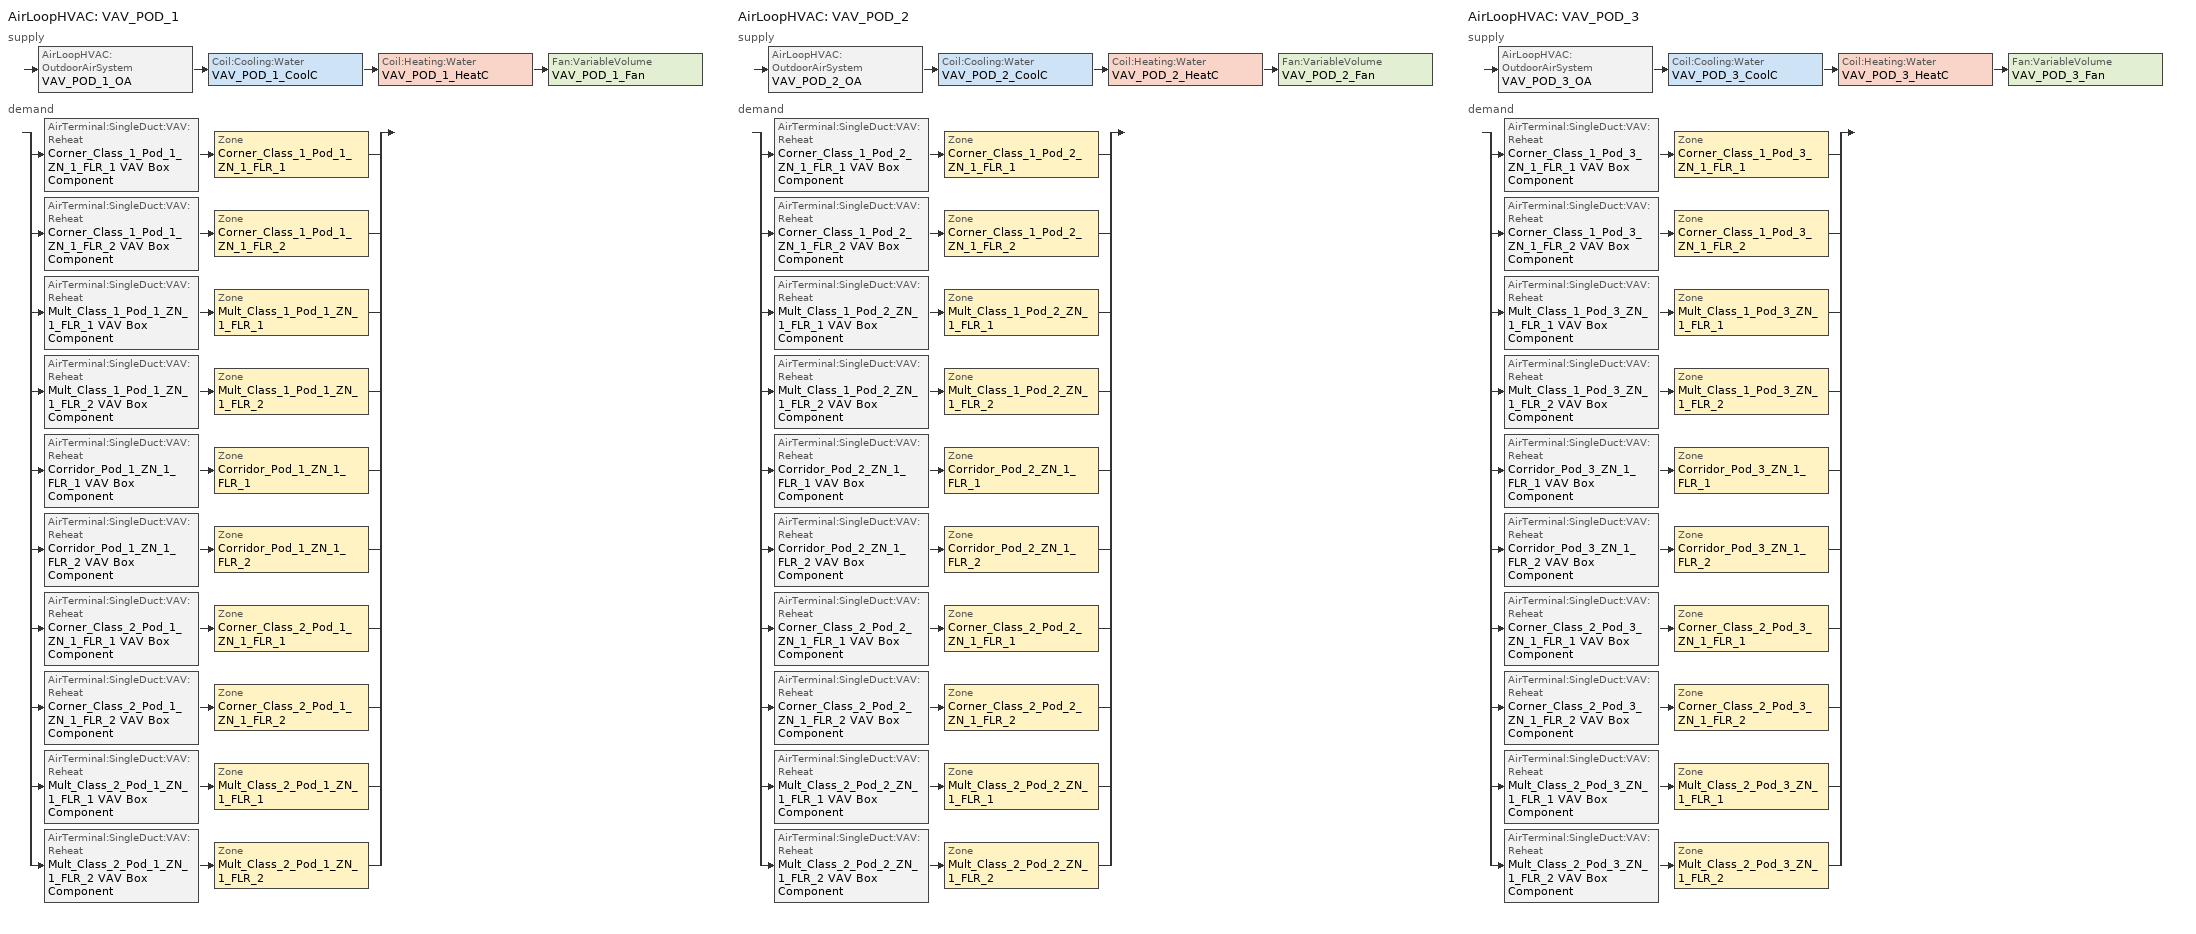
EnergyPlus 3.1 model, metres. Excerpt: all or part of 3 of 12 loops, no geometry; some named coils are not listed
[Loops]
AirLoopHVAC 'VAV_POD_1'
 supply: AirLoopHVAC:OutdoorAirSystem 'VAV_POD_1_OA' > Coil:Cooling:Water 'VAV_POD_1_CoolC' > Coil:Heating:Water 'VAV_POD_1_HeatC' > Fan:VariableVolume 'VAV_POD_1_Fan'
 demand: split
  | AirTerminal:SingleDuct:VAV:Reheat 'Corner_Class_1_Pod_1_ZN_1_FLR_1 VAV Box Component' > Zone 'Corner_Class_1_Pod_1_ZN_1_FLR_1'
  | AirTerminal:SingleDuct:VAV:Reheat 'Corner_Class_1_Pod_1_ZN_1_FLR_2 VAV Box Component' > Zone 'Corner_Class_1_Pod_1_ZN_1_FLR_2'
  | AirTerminal:SingleDuct:VAV:Reheat 'Mult_Class_1_Pod_1_ZN_1_FLR_1 VAV Box Component' > Zone 'Mult_Class_1_Pod_1_ZN_1_FLR_1'
  | AirTerminal:SingleDuct:VAV:Reheat 'Mult_Class_1_Pod_1_ZN_1_FLR_2 VAV Box Component' > Zone 'Mult_Class_1_Pod_1_ZN_1_FLR_2'
  | AirTerminal:SingleDuct:VAV:Reheat 'Corridor_Pod_1_ZN_1_FLR_1 VAV Box Component' > Zone 'Corridor_Pod_1_ZN_1_FLR_1'
  | AirTerminal:SingleDuct:VAV:Reheat 'Corridor_Pod_1_ZN_1_FLR_2 VAV Box Component' > Zone 'Corridor_Pod_1_ZN_1_FLR_2'
  | AirTerminal:SingleDuct:VAV:Reheat 'Corner_Class_2_Pod_1_ZN_1_FLR_1 VAV Box Component' > Zone 'Corner_Class_2_Pod_1_ZN_1_FLR_1'
  | AirTerminal:SingleDuct:VAV:Reheat 'Corner_Class_2_Pod_1_ZN_1_FLR_2 VAV Box Component' > Zone 'Corner_Class_2_Pod_1_ZN_1_FLR_2'
  | AirTerminal:SingleDuct:VAV:Reheat 'Mult_Class_2_Pod_1_ZN_1_FLR_1 VAV Box Component' > Zone 'Mult_Class_2_Pod_1_ZN_1_FLR_1'
  | AirTerminal:SingleDuct:VAV:Reheat 'Mult_Class_2_Pod_1_ZN_1_FLR_2 VAV Box Component' > Zone 'Mult_Class_2_Pod_1_ZN_1_FLR_2'
AirLoopHVAC 'VAV_POD_2'
 supply: AirLoopHVAC:OutdoorAirSystem 'VAV_POD_2_OA' > Coil:Cooling:Water 'VAV_POD_2_CoolC' > Coil:Heating:Water 'VAV_POD_2_HeatC' > Fan:VariableVolume 'VAV_POD_2_Fan'
 demand: split
  | AirTerminal:SingleDuct:VAV:Reheat 'Corner_Class_1_Pod_2_ZN_1_FLR_1 VAV Box Component' > Zone 'Corner_Class_1_Pod_2_ZN_1_FLR_1'
  | AirTerminal:SingleDuct:VAV:Reheat 'Corner_Class_1_Pod_2_ZN_1_FLR_2 VAV Box Component' > Zone 'Corner_Class_1_Pod_2_ZN_1_FLR_2'
  | AirTerminal:SingleDuct:VAV:Reheat 'Mult_Class_1_Pod_2_ZN_1_FLR_1 VAV Box Component' > Zone 'Mult_Class_1_Pod_2_ZN_1_FLR_1'
  | AirTerminal:SingleDuct:VAV:Reheat 'Mult_Class_1_Pod_2_ZN_1_FLR_2 VAV Box Component' > Zone 'Mult_Class_1_Pod_2_ZN_1_FLR_2'
  | AirTerminal:SingleDuct:VAV:Reheat 'Corridor_Pod_2_ZN_1_FLR_1 VAV Box Component' > Zone 'Corridor_Pod_2_ZN_1_FLR_1'
  | AirTerminal:SingleDuct:VAV:Reheat 'Corridor_Pod_2_ZN_1_FLR_2 VAV Box Component' > Zone 'Corridor_Pod_2_ZN_1_FLR_2'
  | AirTerminal:SingleDuct:VAV:Reheat 'Corner_Class_2_Pod_2_ZN_1_FLR_1 VAV Box Component' > Zone 'Corner_Class_2_Pod_2_ZN_1_FLR_1'
  | AirTerminal:SingleDuct:VAV:Reheat 'Corner_Class_2_Pod_2_ZN_1_FLR_2 VAV Box Component' > Zone 'Corner_Class_2_Pod_2_ZN_1_FLR_2'
  | AirTerminal:SingleDuct:VAV:Reheat 'Mult_Class_2_Pod_2_ZN_1_FLR_1 VAV Box Component' > Zone 'Mult_Class_2_Pod_2_ZN_1_FLR_1'
  | AirTerminal:SingleDuct:VAV:Reheat 'Mult_Class_2_Pod_2_ZN_1_FLR_2 VAV Box Component' > Zone 'Mult_Class_2_Pod_2_ZN_1_FLR_2'
AirLoopHVAC 'VAV_POD_3'
 supply: AirLoopHVAC:OutdoorAirSystem 'VAV_POD_3_OA' > Coil:Cooling:Water 'VAV_POD_3_CoolC' > Coil:Heating:Water 'VAV_POD_3_HeatC' > Fan:VariableVolume 'VAV_POD_3_Fan'
 demand: split
  | AirTerminal:SingleDuct:VAV:Reheat 'Corner_Class_1_Pod_3_ZN_1_FLR_1 VAV Box Component' > Zone 'Corner_Class_1_Pod_3_ZN_1_FLR_1'
  | AirTerminal:SingleDuct:VAV:Reheat 'Corner_Class_1_Pod_3_ZN_1_FLR_2 VAV Box Component' > Zone 'Corner_Class_1_Pod_3_ZN_1_FLR_2'
  | AirTerminal:SingleDuct:VAV:Reheat 'Mult_Class_1_Pod_3_ZN_1_FLR_1 VAV Box Component' > Zone 'Mult_Class_1_Pod_3_ZN_1_FLR_1'
  | AirTerminal:SingleDuct:VAV:Reheat 'Mult_Class_1_Pod_3_ZN_1_FLR_2 VAV Box Component' > Zone 'Mult_Class_1_Pod_3_ZN_1_FLR_2'
  | AirTerminal:SingleDuct:VAV:Reheat 'Corridor_Pod_3_ZN_1_FLR_1 VAV Box Component' > Zone 'Corridor_Pod_3_ZN_1_FLR_1'
  | AirTerminal:SingleDuct:VAV:Reheat 'Corridor_Pod_3_ZN_1_FLR_2 VAV Box Component' > Zone 'Corridor_Pod_3_ZN_1_FLR_2'
  | AirTerminal:SingleDuct:VAV:Reheat 'Corner_Class_2_Pod_3_ZN_1_FLR_1 VAV Box Component' > Zone 'Corner_Class_2_Pod_3_ZN_1_FLR_1'
  | AirTerminal:SingleDuct:VAV:Reheat 'Corner_Class_2_Pod_3_ZN_1_FLR_2 VAV Box Component' > Zone 'Corner_Class_2_Pod_3_ZN_1_FLR_2'
  | AirTerminal:SingleDuct:VAV:Reheat 'Mult_Class_2_Pod_3_ZN_1_FLR_1 VAV Box Component' > Zone 'Mult_Class_2_Pod_3_ZN_1_FLR_1'
  | AirTerminal:SingleDuct:VAV:Reheat 'Mult_Class_2_Pod_3_ZN_1_FLR_2 VAV Box Component' > Zone 'Mult_Class_2_Pod_3_ZN_1_FLR_2'
[ComponentCost:LineItem]
Name | Line Item Type | Item | Cost per Each | Quantity | Cost per Unit of Output Capacity
Infiltration:Corner_Class_1_Pod_1_ZN_1_FLR_1 | General | Corner_Class_1_Pod_1_ZN_1_FLR_1 | 1 | 0.0242
People:Corner_Class_1_Pod_1_ZN_1_FLR_1 | General | Corner_Class_1_Pod_1_ZN_1_FLR_1 | 1 | 24.75
LIGHTING EQUIP:Corner_Class_1_Pod_1_ZN_1_FLR_1 | Lights | Corner_Class_1_Pod_1_ZN_1_FLR_1 |  |  | 1
ElectricEquipment:Corner_Class_1_Pod_1_ZN_1_FLR_1:PlugMisc | General | Corner_Class_1_Pod_1_ZN_1_FLR_1 | 1 | 0.99
Infiltration:Corner_Class_1_Pod_1_ZN_1_FLR_2 | General | Corner_Class_1_Pod_1_ZN_1_FLR_2 | 1 | 0.0539
People:Corner_Class_1_Pod_1_ZN_1_FLR_2 | General | Corner_Class_1_Pod_1_ZN_1_FLR_2 | 1 | 24.75
LIGHTING EQUIP:Corner_Class_1_Pod_1_ZN_1_FLR_2 | Lights | Corner_Class_1_Pod_1_ZN_1_FLR_2 |  |  | 1
ElectricEquipment:Corner_Class_1_Pod_1_ZN_1_FLR_2:PlugMisc | General | Corner_Class_1_Pod_1_ZN_1_FLR_2 | 1 | 0.99
Infiltration:Mult_Class_1_Pod_1_ZN_1_FLR_1 | General | Mult_Class_1_Pod_1_ZN_1_FLR_1 | 1 | 0.0636
People:Mult_Class_1_Pod_1_ZN_1_FLR_1 | General | Mult_Class_1_Pod_1_ZN_1_FLR_1 | 1 | 119.25
LIGHTING EQUIP:Mult_Class_1_Pod_1_ZN_1_FLR_1 | Lights | Mult_Class_1_Pod_1_ZN_1_FLR_1 |  |  | 1
ElectricEquipment:Mult_Class_1_Pod_1_ZN_1_FLR_1:PlugMisc | General | Mult_Class_1_Pod_1_ZN_1_FLR_1 | 1 | 4.77
Infiltration:Mult_Class_1_Pod_1_ZN_1_FLR_2 | General | Mult_Class_1_Pod_1_ZN_1_FLR_2 | 1 | 0.2067
People:Mult_Class_1_Pod_1_ZN_1_FLR_2 | General | Mult_Class_1_Pod_1_ZN_1_FLR_2 | 1 | 119.25
LIGHTING EQUIP:Mult_Class_1_Pod_1_ZN_1_FLR_2 | Lights | Mult_Class_1_Pod_1_ZN_1_FLR_2 |  |  | 1
ElectricEquipment:Mult_Class_1_Pod_1_ZN_1_FLR_2:PlugMisc | General | Mult_Class_1_Pod_1_ZN_1_FLR_2 | 1 | 4.77
Infiltration:Corridor_Pod_1_ZN_1_FLR_1 | General | Corridor_Pod_1_ZN_1_FLR_1 | 1 | 0.0071
People:Corridor_Pod_1_ZN_1_FLR_1 | General | Corridor_Pod_1_ZN_1_FLR_1 | 1 | 32
LIGHTING EQUIP:Corridor_Pod_1_ZN_1_FLR_1 | Lights | Corridor_Pod_1_ZN_1_FLR_1 |  |  | 1
ElectricEquipment:Corridor_Pod_1_ZN_1_FLR_1:PlugMisc | General | Corridor_Pod_1_ZN_1_FLR_1 | 1 | 1.28
Infiltration:Corridor_Pod_1_ZN_1_FLR_2 | General | Corridor_Pod_1_ZN_1_FLR_2 | 1 | 0.1031
People:Corridor_Pod_1_ZN_1_FLR_2 | General | Corridor_Pod_1_ZN_1_FLR_2 | 1 | 32
LIGHTING EQUIP:Corridor_Pod_1_ZN_1_FLR_2 | Lights | Corridor_Pod_1_ZN_1_FLR_2 |  |  | 1
ElectricEquipment:Corridor_Pod_1_ZN_1_FLR_2:PlugMisc | General | Corridor_Pod_1_ZN_1_FLR_2 | 1 | 1.28
Infiltration:Corner_Class_2_Pod_1_ZN_1_FLR_1 | General | Corner_Class_2_Pod_1_ZN_1_FLR_1 | 1 | 0.0242
People:Corner_Class_2_Pod_1_ZN_1_FLR_1 | General | Corner_Class_2_Pod_1_ZN_1_FLR_1 | 1 | 24.75
LIGHTING EQUIP:Corner_Class_2_Pod_1_ZN_1_FLR_1 | Lights | Corner_Class_2_Pod_1_ZN_1_FLR_1 |  |  | 1
ElectricEquipment:Corner_Class_2_Pod_1_ZN_1_FLR_1:PlugMisc | General | Corner_Class_2_Pod_1_ZN_1_FLR_1 | 1 | 0.99
Infiltration:Corner_Class_2_Pod_1_ZN_1_FLR_2 | General | Corner_Class_2_Pod_1_ZN_1_FLR_2 | 1 | 0.0539
People:Corner_Class_2_Pod_1_ZN_1_FLR_2 | General | Corner_Class_2_Pod_1_ZN_1_FLR_2 | 1 | 24.75
LIGHTING EQUIP:Corner_Class_2_Pod_1_ZN_1_FLR_2 | Lights | Corner_Class_2_Pod_1_ZN_1_FLR_2 |  |  | 1
ElectricEquipment:Corner_Class_2_Pod_1_ZN_1_FLR_2:PlugMisc | General | Corner_Class_2_Pod_1_ZN_1_FLR_2 | 1 | 0.99
Infiltration:Mult_Class_2_Pod_1_ZN_1_FLR_1 | General | Mult_Class_2_Pod_1_ZN_1_FLR_1 | 1 | 0.0636
People:Mult_Class_2_Pod_1_ZN_1_FLR_1 | General | Mult_Class_2_Pod_1_ZN_1_FLR_1 | 1 | 119.25
LIGHTING EQUIP:Mult_Class_2_Pod_1_ZN_1_FLR_1 | Lights | Mult_Class_2_Pod_1_ZN_1_FLR_1 |  |  | 1
ElectricEquipment:Mult_Class_2_Pod_1_ZN_1_FLR_1:PlugMisc | General | Mult_Class_2_Pod_1_ZN_1_FLR_1 | 1 | 4.77
Infiltration:Mult_Class_2_Pod_1_ZN_1_FLR_2 | General | Mult_Class_2_Pod_1_ZN_1_FLR_2 | 1 | 0.2067
People:Mult_Class_2_Pod_1_ZN_1_FLR_2 | General | Mult_Class_2_Pod_1_ZN_1_FLR_2 | 1 | 119.25
LIGHTING EQUIP:Mult_Class_2_Pod_1_ZN_1_FLR_2 | Lights | Mult_Class_2_Pod_1_ZN_1_FLR_2 |  |  | 1
ElectricEquipment:Mult_Class_2_Pod_1_ZN_1_FLR_2:PlugMisc | General | Mult_Class_2_Pod_1_ZN_1_FLR_2 | 1 | 4.77
Infiltration:Corner_Class_1_Pod_2_ZN_1_FLR_1 | General | Corner_Class_1_Pod_2_ZN_1_FLR_1 | 1 | 0.0242
People:Corner_Class_1_Pod_2_ZN_1_FLR_1 | General | Corner_Class_1_Pod_2_ZN_1_FLR_1 | 1 | 24.75
LIGHTING EQUIP:Corner_Class_1_Pod_2_ZN_1_FLR_1 | Lights | Corner_Class_1_Pod_2_ZN_1_FLR_1 |  |  | 1
ElectricEquipment:Corner_Class_1_Pod_2_ZN_1_FLR_1:PlugMisc | General | Corner_Class_1_Pod_2_ZN_1_FLR_1 | 1 | 0.99
Infiltration:Corner_Class_1_Pod_2_ZN_1_FLR_2 | General | Corner_Class_1_Pod_2_ZN_1_FLR_2 | 1 | 0.0539
People:Corner_Class_1_Pod_2_ZN_1_FLR_2 | General | Corner_Class_1_Pod_2_ZN_1_FLR_2 | 1 | 24.75
LIGHTING EQUIP:Corner_Class_1_Pod_2_ZN_1_FLR_2 | Lights | Corner_Class_1_Pod_2_ZN_1_FLR_2 |  |  | 1
ElectricEquipment:Corner_Class_1_Pod_2_ZN_1_FLR_2:PlugMisc | General | Corner_Class_1_Pod_2_ZN_1_FLR_2 | 1 | 0.99
Infiltration:Mult_Class_1_Pod_2_ZN_1_FLR_1 | General | Mult_Class_1_Pod_2_ZN_1_FLR_1 | 1 | 0.0636
People:Mult_Class_1_Pod_2_ZN_1_FLR_1 | General | Mult_Class_1_Pod_2_ZN_1_FLR_1 | 1 | 119.25
LIGHTING EQUIP:Mult_Class_1_Pod_2_ZN_1_FLR_1 | Lights | Mult_Class_1_Pod_2_ZN_1_FLR_1 |  |  | 1
ElectricEquipment:Mult_Class_1_Pod_2_ZN_1_FLR_1:PlugMisc | General | Mult_Class_1_Pod_2_ZN_1_FLR_1 | 1 | 4.77
Infiltration:Mult_Class_1_Pod_2_ZN_1_FLR_2 | General | Mult_Class_1_Pod_2_ZN_1_FLR_2 | 1 | 0.2067
People:Mult_Class_1_Pod_2_ZN_1_FLR_2 | General | Mult_Class_1_Pod_2_ZN_1_FLR_2 | 1 | 119.25
LIGHTING EQUIP:Mult_Class_1_Pod_2_ZN_1_FLR_2 | Lights | Mult_Class_1_Pod_2_ZN_1_FLR_2 |  |  | 1
ElectricEquipment:Mult_Class_1_Pod_2_ZN_1_FLR_2:PlugMisc | General | Mult_Class_1_Pod_2_ZN_1_FLR_2 | 1 | 4.77
Infiltration:Corridor_Pod_2_ZN_1_FLR_1 | General | Corridor_Pod_2_ZN_1_FLR_1 | 1 | 0.0071
People:Corridor_Pod_2_ZN_1_FLR_1 | General | Corridor_Pod_2_ZN_1_FLR_1 | 1 | 32
LIGHTING EQUIP:Corridor_Pod_2_ZN_1_FLR_1 | Lights | Corridor_Pod_2_ZN_1_FLR_1 |  |  | 1
ElectricEquipment:Corridor_Pod_2_ZN_1_FLR_1:PlugMisc | General | Corridor_Pod_2_ZN_1_FLR_1 | 1 | 1.28
Infiltration:Corridor_Pod_2_ZN_1_FLR_2 | General | Corridor_Pod_2_ZN_1_FLR_2 | 1 | 0.1031
People:Corridor_Pod_2_ZN_1_FLR_2 | General | Corridor_Pod_2_ZN_1_FLR_2 | 1 | 32
LIGHTING EQUIP:Corridor_Pod_2_ZN_1_FLR_2 | Lights | Corridor_Pod_2_ZN_1_FLR_2 |  |  | 1
ElectricEquipment:Corridor_Pod_2_ZN_1_FLR_2:PlugMisc | General | Corridor_Pod_2_ZN_1_FLR_2 | 1 | 1.28
Infiltration:Corner_Class_2_Pod_2_ZN_1_FLR_1 | General | Corner_Class_2_Pod_2_ZN_1_FLR_1 | 1 | 0.0242
People:Corner_Class_2_Pod_2_ZN_1_FLR_1 | General | Corner_Class_2_Pod_2_ZN_1_FLR_1 | 1 | 24.75
LIGHTING EQUIP:Corner_Class_2_Pod_2_ZN_1_FLR_1 | Lights | Corner_Class_2_Pod_2_ZN_1_FLR_1 |  |  | 1
ElectricEquipment:Corner_Class_2_Pod_2_ZN_1_FLR_1:PlugMisc | General | Corner_Class_2_Pod_2_ZN_1_FLR_1 | 1 | 0.99
Infiltration:Corner_Class_2_Pod_2_ZN_1_FLR_2 | General | Corner_Class_2_Pod_2_ZN_1_FLR_2 | 1 | 0.0539
People:Corner_Class_2_Pod_2_ZN_1_FLR_2 | General | Corner_Class_2_Pod_2_ZN_1_FLR_2 | 1 | 24.75
LIGHTING EQUIP:Corner_Class_2_Pod_2_ZN_1_FLR_2 | Lights | Corner_Class_2_Pod_2_ZN_1_FLR_2 |  |  | 1
ElectricEquipment:Corner_Class_2_Pod_2_ZN_1_FLR_2:PlugMisc | General | Corner_Class_2_Pod_2_ZN_1_FLR_2 | 1 | 0.99
Infiltration:Mult_Class_2_Pod_2_ZN_1_FLR_1 | General | Mult_Class_2_Pod_2_ZN_1_FLR_1 | 1 | 0.0636
People:Mult_Class_2_Pod_2_ZN_1_FLR_1 | General | Mult_Class_2_Pod_2_ZN_1_FLR_1 | 1 | 119.25
LIGHTING EQUIP:Mult_Class_2_Pod_2_ZN_1_FLR_1 | Lights | Mult_Class_2_Pod_2_ZN_1_FLR_1 |  |  | 1
ElectricEquipment:Mult_Class_2_Pod_2_ZN_1_FLR_1:PlugMisc | General | Mult_Class_2_Pod_2_ZN_1_FLR_1 | 1 | 4.77
Infiltration:Mult_Class_2_Pod_2_ZN_1_FLR_2 | General | Mult_Class_2_Pod_2_ZN_1_FLR_2 | 1 | 0.2067
People:Mult_Class_2_Pod_2_ZN_1_FLR_2 | General | Mult_Class_2_Pod_2_ZN_1_FLR_2 | 1 | 119.25
LIGHTING EQUIP:Mult_Class_2_Pod_2_ZN_1_FLR_2 | Lights | Mult_Class_2_Pod_2_ZN_1_FLR_2 |  |  | 1
ElectricEquipment:Mult_Class_2_Pod_2_ZN_1_FLR_2:PlugMisc | General | Mult_Class_2_Pod_2_ZN_1_FLR_2 | 1 | 4.77
Infiltration:Corner_Class_1_Pod_3_ZN_1_FLR_1 | General | Corner_Class_1_Pod_3_ZN_1_FLR_1 | 1 | 0.0242
People:Corner_Class_1_Pod_3_ZN_1_FLR_1 | General | Corner_Class_1_Pod_3_ZN_1_FLR_1 | 1 | 24.75
LIGHTING EQUIP:Corner_Class_1_Pod_3_ZN_1_FLR_1 | Lights | Corner_Class_1_Pod_3_ZN_1_FLR_1 |  |  | 1
ElectricEquipment:Corner_Class_1_Pod_3_ZN_1_FLR_1:PlugMisc | General | Corner_Class_1_Pod_3_ZN_1_FLR_1 | 1 | 0.99
Infiltration:Corner_Class_1_Pod_3_ZN_1_FLR_2 | General | Corner_Class_1_Pod_3_ZN_1_FLR_2 | 1 | 0.0539
People:Corner_Class_1_Pod_3_ZN_1_FLR_2 | General | Corner_Class_1_Pod_3_ZN_1_FLR_2 | 1 | 24.75
LIGHTING EQUIP:Corner_Class_1_Pod_3_ZN_1_FLR_2 | Lights | Corner_Class_1_Pod_3_ZN_1_FLR_2 |  |  | 1
ElectricEquipment:Corner_Class_1_Pod_3_ZN_1_FLR_2:PlugMisc | General | Corner_Class_1_Pod_3_ZN_1_FLR_2 | 1 | 0.99
Infiltration:Mult_Class_1_Pod_3_ZN_1_FLR_1 | General | Mult_Class_1_Pod_3_ZN_1_FLR_1 | 1 | 0.0636
People:Mult_Class_1_Pod_3_ZN_1_FLR_1 | General | Mult_Class_1_Pod_3_ZN_1_FLR_1 | 1 | 119.25
LIGHTING EQUIP:Mult_Class_1_Pod_3_ZN_1_FLR_1 | Lights | Mult_Class_1_Pod_3_ZN_1_FLR_1 |  |  | 1
ElectricEquipment:Mult_Class_1_Pod_3_ZN_1_FLR_1:PlugMisc | General | Mult_Class_1_Pod_3_ZN_1_FLR_1 | 1 | 4.77
Infiltration:Mult_Class_1_Pod_3_ZN_1_FLR_2 | General | Mult_Class_1_Pod_3_ZN_1_FLR_2 | 1 | 0.2067
People:Mult_Class_1_Pod_3_ZN_1_FLR_2 | General | Mult_Class_1_Pod_3_ZN_1_FLR_2 | 1 | 119.25
LIGHTING EQUIP:Mult_Class_1_Pod_3_ZN_1_FLR_2 | Lights | Mult_Class_1_Pod_3_ZN_1_FLR_2 |  |  | 1
ElectricEquipment:Mult_Class_1_Pod_3_ZN_1_FLR_2:PlugMisc | General | Mult_Class_1_Pod_3_ZN_1_FLR_2 | 1 | 9.54
Infiltration:Corridor_Pod_3_ZN_1_FLR_1 | General | Corridor_Pod_3_ZN_1_FLR_1 | 1 | 0.0071
People:Corridor_Pod_3_ZN_1_FLR_1 | General | Corridor_Pod_3_ZN_1_FLR_1 | 1 | 32
LIGHTING EQUIP:Corridor_Pod_3_ZN_1_FLR_1 | Lights | Corridor_Pod_3_ZN_1_FLR_1 |  |  | 1
ElectricEquipment:Corridor_Pod_3_ZN_1_FLR_1:PlugMisc | General | Corridor_Pod_3_ZN_1_FLR_1 | 1 | 1.28
Infiltration:Corridor_Pod_3_ZN_1_FLR_2 | General | Corridor_Pod_3_ZN_1_FLR_2 | 1 | 0.1031
People:Corridor_Pod_3_ZN_1_FLR_2 | General | Corridor_Pod_3_ZN_1_FLR_2 | 1 | 32
LIGHTING EQUIP:Corridor_Pod_3_ZN_1_FLR_2 | Lights | Corridor_Pod_3_ZN_1_FLR_2 |  |  | 1
ElectricEquipment:Corridor_Pod_3_ZN_1_FLR_2:PlugMisc | General | Corridor_Pod_3_ZN_1_FLR_2 | 1 | 1.28
Infiltration:Corner_Class_2_Pod_3_ZN_1_FLR_1 | General | Corner_Class_2_Pod_3_ZN_1_FLR_1 | 1 | 0.0242
People:Corner_Class_2_Pod_3_ZN_1_FLR_1 | General | Corner_Class_2_Pod_3_ZN_1_FLR_1 | 1 | 24.75
LIGHTING EQUIP:Corner_Class_2_Pod_3_ZN_1_FLR_1 | Lights | Corner_Class_2_Pod_3_ZN_1_FLR_1 |  |  | 1
ElectricEquipment:Corner_Class_2_Pod_3_ZN_1_FLR_1:PlugMisc | General | Corner_Class_2_Pod_3_ZN_1_FLR_1 | 1 | 0.99
Infiltration:Corner_Class_2_Pod_3_ZN_1_FLR_2 | General | Corner_Class_2_Pod_3_ZN_1_FLR_2 | 1 | 0.0539
People:Corner_Class_2_Pod_3_ZN_1_FLR_2 | General | Corner_Class_2_Pod_3_ZN_1_FLR_2 | 1 | 24.75
LIGHTING EQUIP:Corner_Class_2_Pod_3_ZN_1_FLR_2 | Lights | Corner_Class_2_Pod_3_ZN_1_FLR_2 |  |  | 1
ElectricEquipment:Corner_Class_2_Pod_3_ZN_1_FLR_2:PlugMisc | General | Corner_Class_2_Pod_3_ZN_1_FLR_2 | 1 | 0.99
Infiltration:Mult_Class_2_Pod_3_ZN_1_FLR_1 | General | Mult_Class_2_Pod_3_ZN_1_FLR_1 | 1 | 0.0636
People:Mult_Class_2_Pod_3_ZN_1_FLR_1 | General | Mult_Class_2_Pod_3_ZN_1_FLR_1 | 1 | 119.25
LIGHTING EQUIP:Mult_Class_2_Pod_3_ZN_1_FLR_1 | Lights | Mult_Class_2_Pod_3_ZN_1_FLR_1 |  |  | 1
ElectricEquipment:Mult_Class_2_Pod_3_ZN_1_FLR_1:PlugMisc | General | Mult_Class_2_Pod_3_ZN_1_FLR_1 | 1 | 4.77
Infiltration:Mult_Class_2_Pod_3_ZN_1_FLR_2 | General | Mult_Class_2_Pod_3_ZN_1_FLR_2 | 1 | 0.2067
People:Mult_Class_2_Pod_3_ZN_1_FLR_2 | General | Mult_Class_2_Pod_3_ZN_1_FLR_2 | 1 | 119.25
LIGHTING EQUIP:Mult_Class_2_Pod_3_ZN_1_FLR_2 | Lights | Mult_Class_2_Pod_3_ZN_1_FLR_2 |  |  | 1
ElectricEquipment:Mult_Class_2_Pod_3_ZN_1_FLR_2:PlugMisc | General | Mult_Class_2_Pod_3_ZN_1_FLR_2 | 1 | 9.54
[Sizing:Zone] Zone Cooling Design Supply Air Temperature {C}=14; Zone Heating Design Supply Air Temperature {C}=40; Zone Cooling Design Supply Air Humidity Ratio {kg-H20/kg-air}=0.0085; Zone Heating Design Supply Air Humidity Ratio {kg-H20/kg-air}=0.008; Outdoor Air Method=Flow/Zone; Outside Air Flow per Zone Floor Area {(m3/s)/m2}=0; Cooling Design Air Flow Method {Flow/Zone | DesignDay | DesignDayWithLimit}=DesignDayWithLimit; Cooling Minimum Air Flow=0; Cooling Minimum Air Flow Fraction=0; Heating Design Air Flow Method {Flow/Zone | DesignDay}=DesignDay; Heating Design Air Flow Rate=0
Name | Outside Air Flow per Zone {m3/s}
Corner_Class_1_Pod_1_ZN_1_FLR_1; Corner_Class_1_Pod_1_ZN_1_FLR_2; Corner_Class_2_Pod_1_ZN_1_FLR_1; Corner_Class_2_Pod_1_ZN_1_FLR_2; Corner_Class_1_Pod_2_ZN_1_FLR_1; Corner_Class_1_Pod_2_ZN_1_FLR_2; Corner_Class_2_Pod_2_ZN_1_FLR_1; Corner_Class_2_Pod_2_ZN_1_FLR_2; Corner_Class_1_Pod_3_ZN_1_FLR_1; Corner_Class_1_Pod_3_ZN_1_FLR_2; Corner_Class_2_Pod_3_ZN_1_FLR_1; Corner_Class_2_Pod_3_ZN_1_FLR_2 | 0.198
Mult_Class_1_Pod_1_ZN_1_FLR_1; Mult_Class_1_Pod_1_ZN_1_FLR_2; Mult_Class_2_Pod_1_ZN_1_FLR_1; Mult_Class_2_Pod_1_ZN_1_FLR_2; Mult_Class_1_Pod_2_ZN_1_FLR_1; Mult_Class_1_Pod_2_ZN_1_FLR_2; Mult_Class_2_Pod_2_ZN_1_FLR_1; Mult_Class_2_Pod_2_ZN_1_FLR_2; Mult_Class_1_Pod_3_ZN_1_FLR_1; Mult_Class_1_Pod_3_ZN_1_FLR_2; Mult_Class_2_Pod_3_ZN_1_FLR_1; Mult_Class_2_Pod_3_ZN_1_FLR_2 | 0.954
Corridor_Pod_1_ZN_1_FLR_1; Corridor_Pod_1_ZN_1_FLR_2; Corridor_Pod_2_ZN_1_FLR_1; Corridor_Pod_2_ZN_1_FLR_2; Corridor_Pod_3_ZN_1_FLR_1; Corridor_Pod_3_ZN_1_FLR_2 | 0.16
[ZoneControl:Thermostat] Control Type Schedule=Dual Zone Control Type Sched
Name | Zone | Control 1
Corner_Class_1_Pod_1_ZN_1_FLR_1 Thermostat | Corner_Class_1_Pod_1_ZN_1_FLR_1 | Corner_Class_1_Pod_1_ZN_1_FLR_1 DualSPSched
Corner_Class_1_Pod_1_ZN_1_FLR_2 Thermostat | Corner_Class_1_Pod_1_ZN_1_FLR_2 | Corner_Class_1_Pod_1_ZN_1_FLR_2 DualSPSched
Mult_Class_1_Pod_1_ZN_1_FLR_1 Thermostat | Mult_Class_1_Pod_1_ZN_1_FLR_1 | Mult_Class_1_Pod_1_ZN_1_FLR_1 DualSPSched
Mult_Class_1_Pod_1_ZN_1_FLR_2 Thermostat | Mult_Class_1_Pod_1_ZN_1_FLR_2 | Mult_Class_1_Pod_1_ZN_1_FLR_2 DualSPSched
Corridor_Pod_1_ZN_1_FLR_1 Thermostat | Corridor_Pod_1_ZN_1_FLR_1 | Corridor_Pod_1_ZN_1_FLR_1 DualSPSched
Corridor_Pod_1_ZN_1_FLR_2 Thermostat | Corridor_Pod_1_ZN_1_FLR_2 | Corridor_Pod_1_ZN_1_FLR_2 DualSPSched
Corner_Class_2_Pod_1_ZN_1_FLR_1 Thermostat | Corner_Class_2_Pod_1_ZN_1_FLR_1 | Corner_Class_2_Pod_1_ZN_1_FLR_1 DualSPSched
Corner_Class_2_Pod_1_ZN_1_FLR_2 Thermostat | Corner_Class_2_Pod_1_ZN_1_FLR_2 | Corner_Class_2_Pod_1_ZN_1_FLR_2 DualSPSched
Mult_Class_2_Pod_1_ZN_1_FLR_1 Thermostat | Mult_Class_2_Pod_1_ZN_1_FLR_1 | Mult_Class_2_Pod_1_ZN_1_FLR_1 DualSPSched
Mult_Class_2_Pod_1_ZN_1_FLR_2 Thermostat | Mult_Class_2_Pod_1_ZN_1_FLR_2 | Mult_Class_2_Pod_1_ZN_1_FLR_2 DualSPSched
Corner_Class_1_Pod_2_ZN_1_FLR_1 Thermostat | Corner_Class_1_Pod_2_ZN_1_FLR_1 | Corner_Class_1_Pod_2_ZN_1_FLR_1 DualSPSched
Corner_Class_1_Pod_2_ZN_1_FLR_2 Thermostat | Corner_Class_1_Pod_2_ZN_1_FLR_2 | Corner_Class_1_Pod_2_ZN_1_FLR_2 DualSPSched
Mult_Class_1_Pod_2_ZN_1_FLR_1 Thermostat | Mult_Class_1_Pod_2_ZN_1_FLR_1 | Mult_Class_1_Pod_2_ZN_1_FLR_1 DualSPSched
Mult_Class_1_Pod_2_ZN_1_FLR_2 Thermostat | Mult_Class_1_Pod_2_ZN_1_FLR_2 | Mult_Class_1_Pod_2_ZN_1_FLR_2 DualSPSched
Corridor_Pod_2_ZN_1_FLR_1 Thermostat | Corridor_Pod_2_ZN_1_FLR_1 | Corridor_Pod_2_ZN_1_FLR_1 DualSPSched
Corridor_Pod_2_ZN_1_FLR_2 Thermostat | Corridor_Pod_2_ZN_1_FLR_2 | Corridor_Pod_2_ZN_1_FLR_2 DualSPSched
Corner_Class_2_Pod_2_ZN_1_FLR_1 Thermostat | Corner_Class_2_Pod_2_ZN_1_FLR_1 | Corner_Class_2_Pod_2_ZN_1_FLR_1 DualSPSched
Corner_Class_2_Pod_2_ZN_1_FLR_2 Thermostat | Corner_Class_2_Pod_2_ZN_1_FLR_2 | Corner_Class_2_Pod_2_ZN_1_FLR_2 DualSPSched
Mult_Class_2_Pod_2_ZN_1_FLR_1 Thermostat | Mult_Class_2_Pod_2_ZN_1_FLR_1 | Mult_Class_2_Pod_2_ZN_1_FLR_1 DualSPSched
Mult_Class_2_Pod_2_ZN_1_FLR_2 Thermostat | Mult_Class_2_Pod_2_ZN_1_FLR_2 | Mult_Class_2_Pod_2_ZN_1_FLR_2 DualSPSched
Corner_Class_1_Pod_3_ZN_1_FLR_1 Thermostat | Corner_Class_1_Pod_3_ZN_1_FLR_1 | Corner_Class_1_Pod_3_ZN_1_FLR_1 DualSPSched
Corner_Class_1_Pod_3_ZN_1_FLR_2 Thermostat | Corner_Class_1_Pod_3_ZN_1_FLR_2 | Corner_Class_1_Pod_3_ZN_1_FLR_2 DualSPSched
Mult_Class_1_Pod_3_ZN_1_FLR_1 Thermostat | Mult_Class_1_Pod_3_ZN_1_FLR_1 | Mult_Class_1_Pod_3_ZN_1_FLR_1 DualSPSched
Mult_Class_1_Pod_3_ZN_1_FLR_2 Thermostat | Mult_Class_1_Pod_3_ZN_1_FLR_2 | Mult_Class_1_Pod_3_ZN_1_FLR_2 DualSPSched
Corridor_Pod_3_ZN_1_FLR_1 Thermostat | Corridor_Pod_3_ZN_1_FLR_1 | Corridor_Pod_3_ZN_1_FLR_1 DualSPSched
Corridor_Pod_3_ZN_1_FLR_2 Thermostat | Corridor_Pod_3_ZN_1_FLR_2 | Corridor_Pod_3_ZN_1_FLR_2 DualSPSched
Corner_Class_2_Pod_3_ZN_1_FLR_1 Thermostat | Corner_Class_2_Pod_3_ZN_1_FLR_1 | Corner_Class_2_Pod_3_ZN_1_FLR_1 DualSPSched
Corner_Class_2_Pod_3_ZN_1_FLR_2 Thermostat | Corner_Class_2_Pod_3_ZN_1_FLR_2 | Corner_Class_2_Pod_3_ZN_1_FLR_2 DualSPSched
Mult_Class_2_Pod_3_ZN_1_FLR_1 Thermostat | Mult_Class_2_Pod_3_ZN_1_FLR_1 | Mult_Class_2_Pod_3_ZN_1_FLR_1 DualSPSched
Mult_Class_2_Pod_3_ZN_1_FLR_2 Thermostat | Mult_Class_2_Pod_3_ZN_1_FLR_2 | Mult_Class_2_Pod_3_ZN_1_FLR_2 DualSPSched
[ThermostatSetpoint:DualSetpoint] Heating Setpoint Temperature Schedule=HTGSETP_SCH; Cooling Setpoint Temperature Schedule=CLGSETP_SCH
Corner_Class_1_Pod_1_ZN_1_FLR_1 DualSPSched; Corner_Class_1_Pod_1_ZN_1_FLR_2 DualSPSched; Mult_Class_1_Pod_1_ZN_1_FLR_1 DualSPSched; Mult_Class_1_Pod_1_ZN_1_FLR_2 DualSPSched; Corridor_Pod_1_ZN_1_FLR_1 DualSPSched; Corridor_Pod_1_ZN_1_FLR_2 DualSPSched; Corner_Class_2_Pod_1_ZN_1_FLR_1 DualSPSched; Corner_Class_2_Pod_1_ZN_1_FLR_2 DualSPSched; Mult_Class_2_Pod_1_ZN_1_FLR_1 DualSPSched; Mult_Class_2_Pod_1_ZN_1_FLR_2 DualSPSched; Corner_Class_1_Pod_2_ZN_1_FLR_1 DualSPSched; Corner_Class_1_Pod_2_ZN_1_FLR_2 DualSPSched; Mult_Class_1_Pod_2_ZN_1_FLR_1 DualSPSched; Mult_Class_1_Pod_2_ZN_1_FLR_2 DualSPSched; Corridor_Pod_2_ZN_1_FLR_1 DualSPSched; Corridor_Pod_2_ZN_1_FLR_2 DualSPSched; Corner_Class_2_Pod_2_ZN_1_FLR_1 DualSPSched; Corner_Class_2_Pod_2_ZN_1_FLR_2 DualSPSched; Mult_Class_2_Pod_2_ZN_1_FLR_1 DualSPSched; Mult_Class_2_Pod_2_ZN_1_FLR_2 DualSPSched; Corner_Class_1_Pod_3_ZN_1_FLR_1 DualSPSched; Corner_Class_1_Pod_3_ZN_1_FLR_2 DualSPSched; Mult_Class_1_Pod_3_ZN_1_FLR_1 DualSPSched; Mult_Class_1_Pod_3_ZN_1_FLR_2 DualSPSched; Corridor_Pod_3_ZN_1_FLR_1 DualSPSched; Corridor_Pod_3_ZN_1_FLR_2 DualSPSched; Corner_Class_2_Pod_3_ZN_1_FLR_1 DualSPSched; Corner_Class_2_Pod_3_ZN_1_FLR_2 DualSPSched; Mult_Class_2_Pod_3_ZN_1_FLR_1 DualSPSched; Mult_Class_2_Pod_3_ZN_1_FLR_2 DualSPSched
[Zone equipment]
Corner_Class_1_Pod_1_ZN_1_FLR_1: Corner_Class_1_Pod_1_ZN_1_FLR_1 VAV Box Component
Corner_Class_1_Pod_1_ZN_1_FLR_2: Corner_Class_1_Pod_1_ZN_1_FLR_2 VAV Box Component
Mult_Class_1_Pod_1_ZN_1_FLR_1: Mult_Class_1_Pod_1_ZN_1_FLR_1 VAV Box Component
Mult_Class_1_Pod_1_ZN_1_FLR_2: Mult_Class_1_Pod_1_ZN_1_FLR_2 VAV Box Component
Corridor_Pod_1_ZN_1_FLR_1: Corridor_Pod_1_ZN_1_FLR_1 VAV Box Component
Corridor_Pod_1_ZN_1_FLR_2: Corridor_Pod_1_ZN_1_FLR_2 VAV Box Component
Corner_Class_2_Pod_1_ZN_1_FLR_1: Corner_Class_2_Pod_1_ZN_1_FLR_1 VAV Box Component
Corner_Class_2_Pod_1_ZN_1_FLR_2: Corner_Class_2_Pod_1_ZN_1_FLR_2 VAV Box Component
Mult_Class_2_Pod_1_ZN_1_FLR_1: Mult_Class_2_Pod_1_ZN_1_FLR_1 VAV Box Component
Mult_Class_2_Pod_1_ZN_1_FLR_2: Mult_Class_2_Pod_1_ZN_1_FLR_2 VAV Box Component
Corner_Class_1_Pod_2_ZN_1_FLR_1: Corner_Class_1_Pod_2_ZN_1_FLR_1 VAV Box Component
Corner_Class_1_Pod_2_ZN_1_FLR_2: Corner_Class_1_Pod_2_ZN_1_FLR_2 VAV Box Component
Mult_Class_1_Pod_2_ZN_1_FLR_1: Mult_Class_1_Pod_2_ZN_1_FLR_1 VAV Box Component
Mult_Class_1_Pod_2_ZN_1_FLR_2: Mult_Class_1_Pod_2_ZN_1_FLR_2 VAV Box Component
Corridor_Pod_2_ZN_1_FLR_1: Corridor_Pod_2_ZN_1_FLR_1 VAV Box Component
Corridor_Pod_2_ZN_1_FLR_2: Corridor_Pod_2_ZN_1_FLR_2 VAV Box Component
Corner_Class_2_Pod_2_ZN_1_FLR_1: Corner_Class_2_Pod_2_ZN_1_FLR_1 VAV Box Component
Corner_Class_2_Pod_2_ZN_1_FLR_2: Corner_Class_2_Pod_2_ZN_1_FLR_2 VAV Box Component
Mult_Class_2_Pod_2_ZN_1_FLR_1: Mult_Class_2_Pod_2_ZN_1_FLR_1 VAV Box Component
Mult_Class_2_Pod_2_ZN_1_FLR_2: Mult_Class_2_Pod_2_ZN_1_FLR_2 VAV Box Component
Corner_Class_1_Pod_3_ZN_1_FLR_1: Corner_Class_1_Pod_3_ZN_1_FLR_1 VAV Box Component
Corner_Class_1_Pod_3_ZN_1_FLR_2: Corner_Class_1_Pod_3_ZN_1_FLR_2 VAV Box Component
Mult_Class_1_Pod_3_ZN_1_FLR_1: Mult_Class_1_Pod_3_ZN_1_FLR_1 VAV Box Component
Mult_Class_1_Pod_3_ZN_1_FLR_2: Mult_Class_1_Pod_3_ZN_1_FLR_2 VAV Box Component
Corridor_Pod_3_ZN_1_FLR_1: Corridor_Pod_3_ZN_1_FLR_1 VAV Box Component
Corridor_Pod_3_ZN_1_FLR_2: Corridor_Pod_3_ZN_1_FLR_2 VAV Box Component
Corner_Class_2_Pod_3_ZN_1_FLR_1: Corner_Class_2_Pod_3_ZN_1_FLR_1 VAV Box Component
Corner_Class_2_Pod_3_ZN_1_FLR_2: Corner_Class_2_Pod_3_ZN_1_FLR_2 VAV Box Component
Mult_Class_2_Pod_3_ZN_1_FLR_1: Mult_Class_2_Pod_3_ZN_1_FLR_1 VAV Box Component
Mult_Class_2_Pod_3_ZN_1_FLR_2: Mult_Class_2_Pod_3_ZN_1_FLR_2 VAV Box Component
[AirTerminal:SingleDuct:VAV:Reheat] Availability Schedule=ALWAYS_ON; Maximum Air Flow Rate {m3/s}=AUTOSIZE; Zone Minimum Air Flow Input Method=Constant; Constant Minimum Air Flow Fraction=0.3; Maximum Hot Water or Steam Flow Rate {m3/s}=AUTOSIZE; Minimum Hot Water or Steam Flow Rate {m3/s}=0; Convergence Tolerance=0.001; Damper Heating Action=Normal
Name | Reheat Coil
Corner_Class_1_Pod_1_ZN_1_FLR_1 VAV Box Component | Corner_Class_1_Pod_1_ZN_1_FLR_1 VAV Box Reheat Coil
Corner_Class_1_Pod_1_ZN_1_FLR_2 VAV Box Component | Corner_Class_1_Pod_1_ZN_1_FLR_2 VAV Box Reheat Coil
Mult_Class_1_Pod_1_ZN_1_FLR_1 VAV Box Component | Mult_Class_1_Pod_1_ZN_1_FLR_1 VAV Box Reheat Coil
Mult_Class_1_Pod_1_ZN_1_FLR_2 VAV Box Component | Mult_Class_1_Pod_1_ZN_1_FLR_2 VAV Box Reheat Coil
Corridor_Pod_1_ZN_1_FLR_1 VAV Box Component | Corridor_Pod_1_ZN_1_FLR_1 VAV Box Reheat Coil
Corridor_Pod_1_ZN_1_FLR_2 VAV Box Component | Corridor_Pod_1_ZN_1_FLR_2 VAV Box Reheat Coil
Corner_Class_2_Pod_1_ZN_1_FLR_1 VAV Box Component | Corner_Class_2_Pod_1_ZN_1_FLR_1 VAV Box Reheat Coil
Corner_Class_2_Pod_1_ZN_1_FLR_2 VAV Box Component | Corner_Class_2_Pod_1_ZN_1_FLR_2 VAV Box Reheat Coil
Mult_Class_2_Pod_1_ZN_1_FLR_1 VAV Box Component | Mult_Class_2_Pod_1_ZN_1_FLR_1 VAV Box Reheat Coil
Mult_Class_2_Pod_1_ZN_1_FLR_2 VAV Box Component | Mult_Class_2_Pod_1_ZN_1_FLR_2 VAV Box Reheat Coil
Corner_Class_1_Pod_2_ZN_1_FLR_1 VAV Box Component | Corner_Class_1_Pod_2_ZN_1_FLR_1 VAV Box Reheat Coil
Corner_Class_1_Pod_2_ZN_1_FLR_2 VAV Box Component | Corner_Class_1_Pod_2_ZN_1_FLR_2 VAV Box Reheat Coil
Mult_Class_1_Pod_2_ZN_1_FLR_1 VAV Box Component | Mult_Class_1_Pod_2_ZN_1_FLR_1 VAV Box Reheat Coil
Mult_Class_1_Pod_2_ZN_1_FLR_2 VAV Box Component | Mult_Class_1_Pod_2_ZN_1_FLR_2 VAV Box Reheat Coil
Corridor_Pod_2_ZN_1_FLR_1 VAV Box Component | Corridor_Pod_2_ZN_1_FLR_1 VAV Box Reheat Coil
Corridor_Pod_2_ZN_1_FLR_2 VAV Box Component | Corridor_Pod_2_ZN_1_FLR_2 VAV Box Reheat Coil
Corner_Class_2_Pod_2_ZN_1_FLR_1 VAV Box Component | Corner_Class_2_Pod_2_ZN_1_FLR_1 VAV Box Reheat Coil
Corner_Class_2_Pod_2_ZN_1_FLR_2 VAV Box Component | Corner_Class_2_Pod_2_ZN_1_FLR_2 VAV Box Reheat Coil
Mult_Class_2_Pod_2_ZN_1_FLR_1 VAV Box Component | Mult_Class_2_Pod_2_ZN_1_FLR_1 VAV Box Reheat Coil
Mult_Class_2_Pod_2_ZN_1_FLR_2 VAV Box Component | Mult_Class_2_Pod_2_ZN_1_FLR_2 VAV Box Reheat Coil
Corner_Class_1_Pod_3_ZN_1_FLR_1 VAV Box Component | Corner_Class_1_Pod_3_ZN_1_FLR_1 VAV Box Reheat Coil
Corner_Class_1_Pod_3_ZN_1_FLR_2 VAV Box Component | Corner_Class_1_Pod_3_ZN_1_FLR_2 VAV Box Reheat Coil
Mult_Class_1_Pod_3_ZN_1_FLR_1 VAV Box Component | Mult_Class_1_Pod_3_ZN_1_FLR_1 VAV Box Reheat Coil
Mult_Class_1_Pod_3_ZN_1_FLR_2 VAV Box Component | Mult_Class_1_Pod_3_ZN_1_FLR_2 VAV Box Reheat Coil
Corridor_Pod_3_ZN_1_FLR_1 VAV Box Component | Corridor_Pod_3_ZN_1_FLR_1 VAV Box Reheat Coil
Corridor_Pod_3_ZN_1_FLR_2 VAV Box Component | Corridor_Pod_3_ZN_1_FLR_2 VAV Box Reheat Coil
Corner_Class_2_Pod_3_ZN_1_FLR_1 VAV Box Component | Corner_Class_2_Pod_3_ZN_1_FLR_1 VAV Box Reheat Coil
Corner_Class_2_Pod_3_ZN_1_FLR_2 VAV Box Component | Corner_Class_2_Pod_3_ZN_1_FLR_2 VAV Box Reheat Coil
Mult_Class_2_Pod_3_ZN_1_FLR_1 VAV Box Component | Mult_Class_2_Pod_3_ZN_1_FLR_1 VAV Box Reheat Coil
Mult_Class_2_Pod_3_ZN_1_FLR_2 VAV Box Component | Mult_Class_2_Pod_3_ZN_1_FLR_2 VAV Box Reheat Coil
[Coil:Heating:Water] Availablility Schedule=ALWAYS_ON; U-Factor Times Area Value {W/K}=AUTOSIZE; Maximum Water Flow Rate {m3/s}=AUTOSIZE; Coil Peformance input method=UFactorTimesAreaAndDesignWaterFlowRate; Nominal Capacity=AUTOSIZE; Design Inlet Water Temperature=82.2; Design Inlet Air Temperature=16.6; Design Outlet Water Temperature=71.1; Design Outlet Air Temperature=32.2
VAV_POD_1_HeatC; VAV_POD_2_HeatC; VAV_POD_3_HeatC
[AirLoopHVAC] Design Supply Air Flow Rate {m3/s}=AUTOSIZE
VAV_POD_1; VAV_POD_2; VAV_POD_3
[Controller:WaterCoil] Control Variable {Temperature | HumidityRatio | TemperatureAndHumidityRatio | Flow}=Temperature; Maximum Actuated Flow {m3/s}=AUTOSIZE; Minimum Actuated Flow {m3/s}=0
Name | Action {Normal | Reverse} | Actuator Variable {Flow} | Actuator Variable {FLOW} | Controller Convergence Tolerance {delta C} [Delta temp from setpoint]
VAV_POD_1_CoolC_Controller; VAV_POD_2_CoolC_Controller; VAV_POD_3_CoolC_Controller | Reverse | Flow
VAV_POD_1_HeatC_Controller; VAV_POD_2_HeatC_Controller; VAV_POD_3_HeatC_Controller | Normal |  | Flow | 0.0001
[SetpointManager:Scheduled] Control Variable {Temperature| others }=Temperature; Schedule=Seasonal-Reset-Supply-Air-Temp-Sch
Name | Setpoint Node or NodeList
VAV_POD_1 SAT setpoint | VAV_POD_1 Supply Equipment Outlet Node
VAV_POD_2 SAT setpoint | VAV_POD_2 Supply Equipment Outlet Node
VAV_POD_3 SAT setpoint | VAV_POD_3 Supply Equipment Outlet Node
[SetpointManager:MixedAir]
Name | Control Variable {Temperature} | Setpoint Node or NodeList | Control Variable
VAV_POD_1_CoolC SAT Manager | Temperature | VAV_POD_1_CoolC-VAV_POD_1_HeatCNode
VAV_POD_1_HeatC SAT Manager | Temperature | VAV_POD_1_HeatC-VAV_POD_1_FanNode
VAV_POD_1_OAMixed Air Temp Manager |  | VAV_POD_1_OA-VAV_POD_1_CoolCNode | Temperature
VAV_POD_2_CoolC SAT Manager | Temperature | VAV_POD_2_CoolC-VAV_POD_2_HeatCNode
VAV_POD_2_HeatC SAT Manager | Temperature | VAV_POD_2_HeatC-VAV_POD_2_FanNode
VAV_POD_2_OAMixed Air Temp Manager |  | VAV_POD_2_OA-VAV_POD_2_CoolCNode | Temperature
VAV_POD_3_CoolC SAT Manager | Temperature | VAV_POD_3_CoolC-VAV_POD_3_HeatCNode
VAV_POD_3_HeatC SAT Manager | Temperature | VAV_POD_3_HeatC-VAV_POD_3_FanNode
VAV_POD_3_OAMixed Air Temp Manager |  | VAV_POD_3_OA-VAV_POD_3_CoolCNode | Temperature
[Sizing:System] Type Of Load To Size On {Sensible}=Sensible; Design Outdoor Air Flow Rate {m3/s}=AUTOSIZE; Minimum System Air Flow Ratio=0.3; Preheat Design Temperature {C}=7; Preheat Design Humidity Ratio {kg-H2O/kg-air}=0.008; Precool Design Temperature {C}=12.8; Precool Design Humidity Ratio {kg-H2O/kg-air}=0.008; Central Cooling Design Supply Air Temperature {C}=12.8; Central Heating Design Supply Air Temperature {C}=16.7; Sizing Option {Coincident | NonCoincident}=NonCoincident; 100% Outdoor Air in Cooling {Yes | No}=No; 100% Outdoor Air in Heating {Yes | No}=No; Central Cooling Design Supply Air Humidity Ratio {kg-H2O/kg-air}=0.0085; Central Heating Design Supply Air Humidity Ratio {kg-H2O/kg-air}=0.008; Cooling Design Air Flow Method=DesignDay; Cooling Design Air Flow Rate {m3/s}=0; Heating Design Air Flow Method=DesignDay; Heating Design Air Flow Rate {m3/s}=0
VAV_POD_1; VAV_POD_2; VAV_POD_3
[Controller:OutdoorAir] Minimum Outdoor Air Flow Rate {m3/s}=AUTOSIZE; Maximum Outdoor Air Flow Rate {m3/s}=AUTOSIZE; Economizer Control Type=DifferentialDryBulb; Economizer Control Action Type=ModulateFlow; Economizer Maximum Limit Dry-Bulb Temperature {C}=28; Economizer Maximum Limit Enthalpy {J/kg}=64000; Economizer Minimum Limit Dry-Bulb Temperature {C}=0; Lockout Type=NoLockout; Minimum Limit Type=FixedMinimum; Minimum Outdoor Air Schedule=MinOA_Sched
VAV_POD_1_OA_Controller; VAV_POD_2_OA_Controller; VAV_POD_3_OA_Controller
[Coil:Cooling:Water] Availability Schedule=ALWAYS_ON; Design Water Flow Rate {m3/s}=AUTOSIZE; Design Air Flow Rate {m3/s}=AUTOSIZE; Design Inlet Water Temperature {C}=AUTOSIZE; Design Inlet Air Temperature {C}=AUTOSIZE; Design Outlet Air Temperature {C}=AUTOSIZE; Design Inlet Humidity Ratio {kg-H2O/kg-air}=AUTOSIZE; Design Outlet Humidity Ratio {kg-H2O/kg-air}=AUTOSIZE; Type of Analysise {*******}=SimpleAnalysis; Heat Exchanger Configuration {*********}=CrossFlow
VAV_POD_1_CoolC; VAV_POD_2_CoolC; VAV_POD_3_CoolC
[Fan:VariableVolume] Availability Schedule=HVACOperationSchd; Fan Efficiency=0.61425; Pressure Rise {Pa}=1388.304; Maximum Flow Rate {m3/s}=AUTOSIZE; Minimum Flow Rate {m3/s}=0; Motor Efficiency=0.945; Motor In Airstream Fraction=1; Fan Coefficient 1=0.0407599; Fan Coefficient 2=0.088045; Fan Coefficient 3=-0.0729261; Fan Coefficient 4=0.94374; Fan Coefficient 5=0
VAV_POD_1_Fan; VAV_POD_2_Fan; VAV_POD_3_Fan
[Schedule:Compact]
ALWAYS_ON: Through: 12/31, For: AllDays, Until: 24:00, 1
Dual Zone Control Type Sched: Through: 12/31, For: AllDays, Until: 24:00, 4
Seasonal-Reset-Supply-Air-Temp-Sch: Through: 03/31, For: AllDays, Until: 24:00, 13, Through: 09/30, For: AllDays, Until: 24:00, 13, Through: 12/31, For: AllDays, Until: 24:00, 13
HVACOperationSchd: Through: 12/31, For: Weekdays SummerDesignDay, Until: 07:00, 0, Until: 21:00, 1, Until: 24:00, 0, For: WeekEnds WinterDesignDay Holidays AllOtherDays, Until: 24:00, 0
HTGSETP_SCH: Through: 12/31, For: SummerDesignDay, Until: 24:00, 16, For: WinterDesignDay, Until: 24:00, 21, For: Weekdays, Until: 07:00, 16, Until: 21:00, 21, Until: 24:00, 16, For: WeekEnds Holidays AllOtherDays, Until: 24:00, 16
CLGSETP_SCH: Through: 12/31, For: SummerDesignDay, Until: 24:00, 19, For: WinterDesignDay, Until: 24:00, 31, For: WeekEnds, Until: 24:00, 31, For: Weekdays Holidays AllOtherDays, Until: 07:00, 31, Until: 21:00, 25, Until: 24:00, 31
MinOA_Sched: Through: 12/31, For: Weekdays SummerDesignDay, Until: 07:00, 0, Until: 21:00, 1, Until: 24:00, 0, For: WeekEnds WinterDesignDay Holidays AllOtherDays, Until: 24:00, 1
